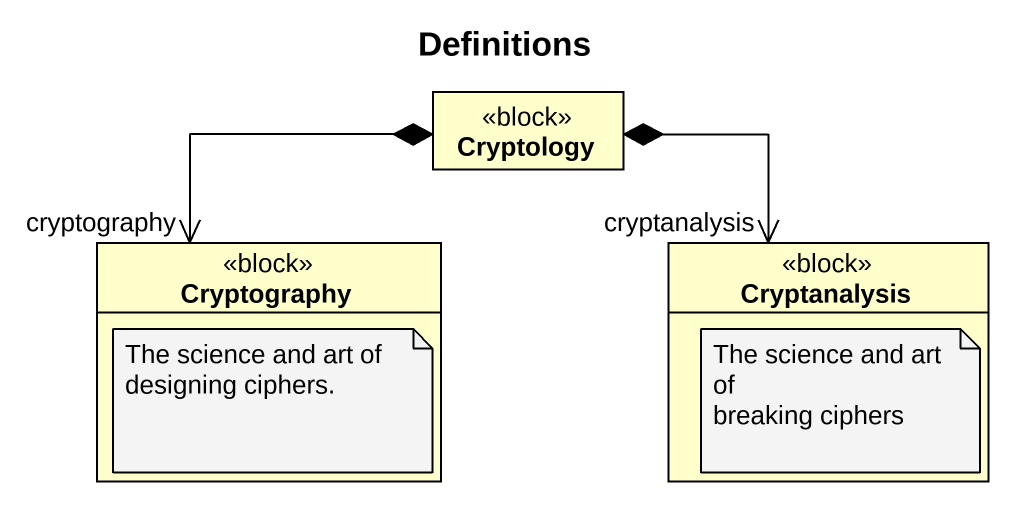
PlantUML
@startuml
title Definitions
hide circle
hide empty members
class Cryptology <<block>>
class Cryptography <<block>>
class Cryptanalysis <<block>>
Cryptology *--> "cryptography" Cryptography
Cryptology *--> "cryptanalysis" Cryptanalysis
note as N1
  The science and art of designing ciphers.
end note
note as N2
  The science and art of
  breaking ciphers
end note
@enduml
